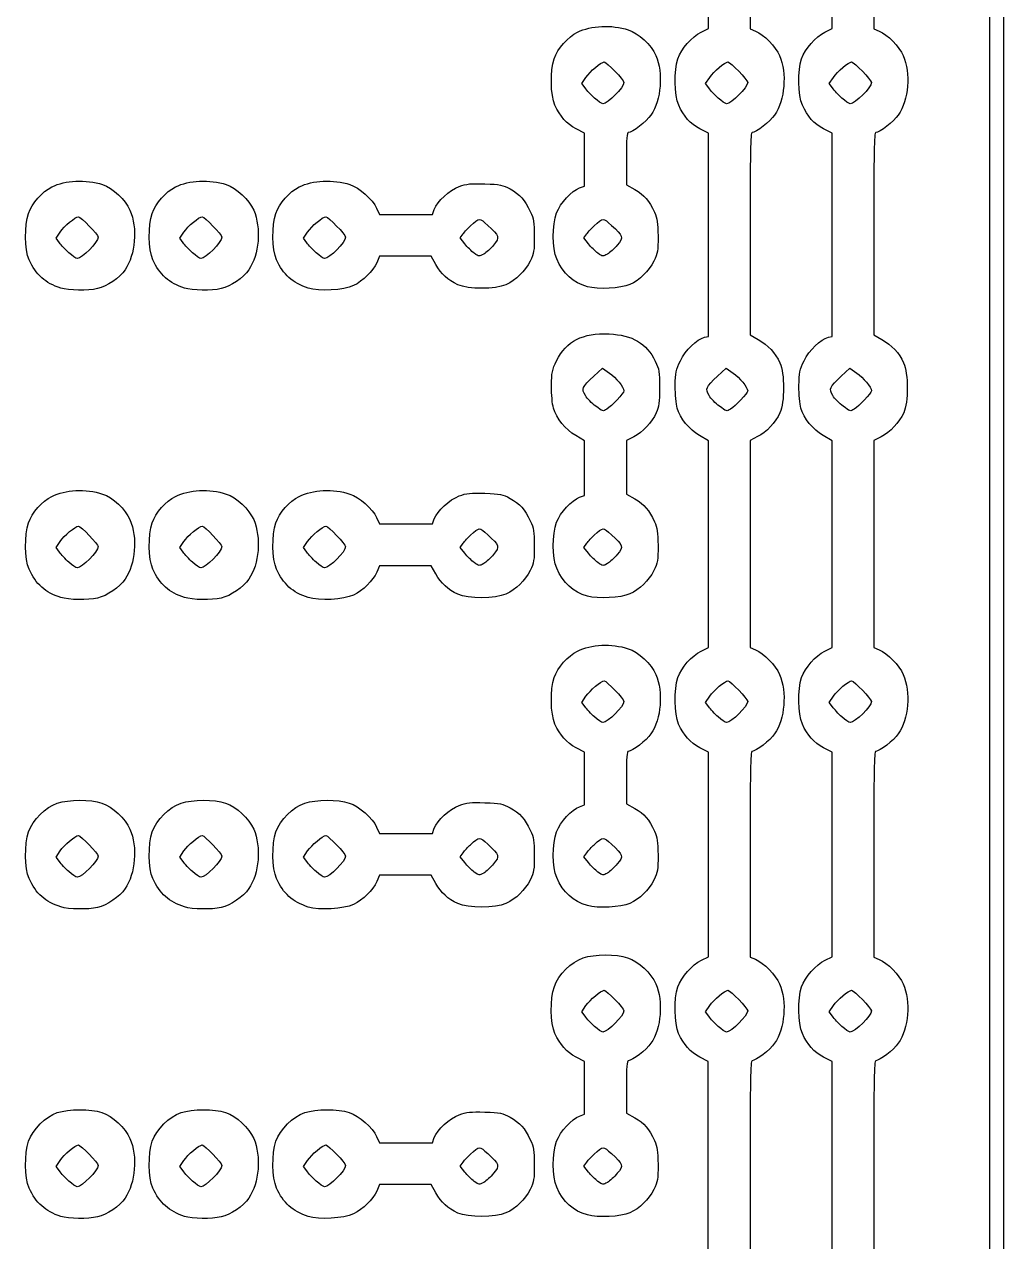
# Model space of a CAD drawing. Extents: x 0 to 100, y 0 to 150.
# Drawn here: x 79.97 to 100.08, y 99.89 to 124.87 of the extents above; entities that cross this region are included whole.
import ezdxf

# ---------------------------------------------------------------- set-up
doc = ezdxf.new("R2010")
doc.units = 0
doc.layers.add('Calque_1', color=7, linetype='CONTINUOUS')

msp = doc.modelspace()

# ---------------------------------------------------------------- linework, layer by layer
at = {"layer": 'Calque_1', "color": 7}
for p, q in [((100.075997, 150.08226), (100.075997, 75.041132)), ((99.790247, 75.041132), (99.790247, 149.79651)), ((94.012529, 124.781978), (94.012529, 126.88319)), ((94.868856, 126.889532), (94.868856, 124.778583)), ((96.552529, 124.781978), (96.552529, 126.88319)), ((97.409011, 126.889311), (97.409011, 124.778363)), ((93.86581, 124.708705), (94.012529, 124.781978)), ((94.868856, 124.778583), (94.979307, 124.732434)), ((96.40581, 124.708705), (96.552529, 124.781978)), ((97.409011, 124.778363), (97.519462, 124.732214)), ((91.416401, 123.656368), (91.499617, 123.782115)), ((93.956401, 123.656368), (94.039617, 123.782115)), ((96.496401, 123.656368), (96.579617, 123.782115)), ((91.481814, 123.564502), (91.416401, 123.656368)), ((94.021814, 123.564502), (93.956401, 123.656368)), ((96.561814, 123.564502), (96.496401, 123.656368)), ((91.675636, 123.356631), (91.675636, 123.356631)), ((94.215636, 123.356631), (94.215636, 123.356631)), ((96.755636, 123.356631), (96.755636, 123.356631)), ((91.471877, 122.634385), (91.29662, 122.725961)), ((94.012374, 122.634399), (93.837117, 122.725975)), ((96.552374, 122.634399), (96.377117, 122.725975)), ((91.471877, 122.093075), (91.471877, 122.634385)), ((94.012374, 120.550279), (94.012374, 122.634399)), ((96.552374, 120.550279), (96.552374, 122.634399)), ((91.471877, 121.551767), (91.471877, 122.093075)), ((92.329285, 122.113541), (92.329285, 121.57682)), ((91.366696, 121.513732), (91.471877, 121.551767)), ((92.329285, 121.57682), (92.501435, 121.479665)), ((87.200441, 121.096587), (87.258646, 120.96751)), ((87.258646, 120.96751), (87.803073, 120.96751)), ((87.803073, 120.96751), (88.347496, 120.96751)), ((88.347496, 120.96751), (88.385531, 121.072692)), ((80.621401, 120.481363), (80.704617, 120.607113)), ((80.686814, 120.389497), (80.621401, 120.481363)), ((83.161401, 120.481363), (83.244617, 120.607113)), ((83.226814, 120.389497), (83.161401, 120.481363)), ((85.701401, 120.481363), (85.784617, 120.607113)), ((85.766814, 120.389497), (85.701401, 120.481363)), ((88.91561, 120.485847), (88.975709, 120.569425)), ((89.010713, 120.366174), (88.91561, 120.485847)), ((91.455607, 120.485847), (91.515709, 120.569425)), ((91.550713, 120.366174), (91.455607, 120.485847)), ((94.012374, 118.466158), (94.012374, 120.550279)), ((94.868856, 120.573889), (94.868856, 118.497293)), ((96.552374, 118.466158), (96.552374, 120.550279)), ((97.409011, 120.573669), (97.409011, 118.497072)), ((80.880636, 120.181626), (80.880636, 120.181626)), ((83.420636, 120.181626), (83.420636, 120.181626)), ((85.960636, 120.181626), (85.960636, 120.181626)), ((89.205489, 120.172956), (89.205489, 120.172962)), ((91.745489, 120.172956), (91.745489, 120.172962)), ((87.261223, 120.110294), (87.202718, 119.977686)), ((87.791832, 120.110294), (87.261223, 120.110294)), ((88.322441, 120.110294), (87.791832, 120.110294)), ((88.418207, 119.940611), (88.322441, 120.110294)), ((80.717585, 119.457808), (80.717579, 119.457816)), ((83.257585, 119.457808), (83.257579, 119.457816)), ((85.797585, 119.455877), (85.797579, 119.455841)), ((91.529287, 119.485931), (91.528999, 119.485931)), ((93.936055, 118.446995), (94.012374, 118.466158)), ((94.868856, 118.497293), (95.03743, 118.402153)), ((96.476055, 118.446995), (96.552374, 118.466158)), ((97.409011, 118.497072), (97.577588, 118.401932)), ((91.662244, 117.648247), (91.840431, 117.811103)), ((91.840431, 117.811103), (91.980693, 117.714597)), ((94.202244, 117.648247), (94.380431, 117.811103)), ((94.380431, 117.811103), (94.520693, 117.714597)), ((96.742244, 117.648247), (96.920431, 117.811103)), ((96.920431, 117.811103), (97.060693, 117.714597)), ((91.700965, 117.032147), (91.700965, 117.032147)), ((94.240965, 117.032147), (94.240965, 117.032147)), ((96.780965, 117.032147), (96.780965, 117.032147)), ((91.471877, 116.323106), (91.290168, 116.430749)), ((94.012374, 116.323106), (93.830665, 116.430749)), ((96.552374, 116.323106), (96.370665, 116.430749)), ((91.471877, 115.762441), (91.471877, 116.323106)), ((92.481953, 116.408391), (92.329127, 116.330946)), ((92.329127, 116.330946), (92.329127, 115.778886)), ((94.012374, 114.202539), (94.012374, 116.323106)), ((95.021668, 116.408605), (94.868839, 116.331161)), ((94.868839, 116.331161), (94.868839, 114.204873)), ((96.552374, 114.202539), (96.552374, 116.323106)), ((97.561823, 116.408385), (97.408994, 116.330941)), ((97.408994, 116.330941), (97.408994, 114.204653)), ((91.471877, 115.201772), (91.471877, 115.762441)), ((92.329127, 115.778886), (92.329127, 115.226825)), ((91.366696, 115.163737), (91.471877, 115.201772)), ((92.329127, 115.226825), (92.501277, 115.12967)), ((87.200441, 114.746593), (87.258646, 114.617516)), ((88.347496, 114.617516), (88.385531, 114.722697)), ((87.258646, 114.617516), (87.803073, 114.617516)), ((87.803073, 114.617516), (88.347496, 114.617516)), ((80.621401, 114.131368), (80.704617, 114.257118)), ((83.161401, 114.131368), (83.244617, 114.257118)), ((85.701401, 114.131368), (85.784617, 114.257118)), ((88.91561, 114.135853), (88.975709, 114.21943)), ((91.455607, 114.135853), (91.515709, 114.21943)), ((94.012374, 112.081969), (94.012374, 114.202539)), ((94.868839, 114.204873), (94.868839, 112.078583)), ((96.552374, 112.081969), (96.552374, 114.202539)), ((97.408994, 114.204653), (97.408994, 112.078363)), ((80.686814, 114.039502), (80.621401, 114.131368)), ((83.226814, 114.039502), (83.161401, 114.131368)), ((85.766814, 114.039502), (85.701401, 114.131368)), ((89.010713, 114.016179), (88.91561, 114.135853)), ((91.550713, 114.016179), (91.455607, 114.135853)), ((80.880636, 113.831631), (80.880636, 113.831631)), ((83.420636, 113.831631), (83.420636, 113.831631)), ((85.960636, 113.831631), (85.960636, 113.831631)), ((87.261223, 113.7603), (87.202718, 113.627692)), ((87.791832, 113.7603), (87.261223, 113.7603)), ((88.322441, 113.7603), (87.791832, 113.7603)), ((88.418207, 113.590617), (88.322441, 113.7603)), ((89.205489, 113.822962), (89.205489, 113.822967)), ((91.745489, 113.822962), (91.745489, 113.822967)), ((80.717585, 113.107813), (80.717579, 113.107822)), ((83.257585, 113.107813), (83.257579, 113.107822)), ((85.797585, 113.105883), (85.797579, 113.105846)), ((91.529129, 113.135937), (91.528999, 113.135937)), ((93.865655, 112.008693), (94.012374, 112.081969)), ((94.868839, 112.078583), (94.97929, 112.032434)), ((96.405655, 112.008693), (96.552374, 112.081969)), ((97.408994, 112.078363), (97.519448, 112.032214)), ((91.416401, 110.956368), (91.499617, 111.082118)), ((91.481814, 110.864502), (91.416401, 110.956368)), ((93.956401, 110.956368), (94.039617, 111.082118)), ((94.021814, 110.864502), (93.956401, 110.956368)), ((96.496401, 110.956368), (96.579617, 111.082118)), ((96.561814, 110.864502), (96.496401, 110.956368)), ((91.675636, 110.656631), (91.675636, 110.656631)), ((94.215636, 110.656631), (94.215636, 110.656631)), ((96.755636, 110.656631), (96.755636, 110.656631)), ((91.471877, 109.934391), (91.29662, 110.025966)), ((91.471877, 109.39308), (91.471877, 109.934391)), ((94.012218, 109.934391), (93.836961, 110.025966)), ((94.012218, 107.833786), (94.012218, 109.934391)), ((96.552218, 109.934391), (96.376961, 110.025966)), ((96.552218, 107.833786), (96.552218, 109.934391)), ((91.471877, 108.851772), (91.471877, 109.39308)), ((92.329285, 109.413547), (92.329285, 108.876825)), ((91.366696, 108.813734), (91.471877, 108.851772)), ((92.329285, 108.876825), (92.501435, 108.77967)), ((87.200446, 108.396593), (87.258652, 108.267519)), ((87.258652, 108.267519), (87.803078, 108.267519)), ((87.803078, 108.267519), (88.347502, 108.267519)), ((88.347502, 108.267519), (88.385537, 108.3727)), ((80.621401, 107.781363), (80.704617, 107.907113)), ((80.686814, 107.689497), (80.621401, 107.781363)), ((83.161401, 107.781363), (83.244617, 107.907113)), ((83.226814, 107.689497), (83.161401, 107.781363)), ((85.701401, 107.781363), (85.784617, 107.907113)), ((85.766814, 107.689497), (85.701401, 107.781363)), ((88.91561, 107.785847), (88.975709, 107.869425)), ((89.010713, 107.666174), (88.91561, 107.785847)), ((91.455607, 107.785847), (91.515709, 107.869425)), ((91.550713, 107.666174), (91.455607, 107.785847)), ((94.012218, 105.73318), (94.012218, 107.833786)), ((94.868839, 107.839532), (94.868839, 105.728583)), ((96.552218, 105.73318), (96.552218, 107.833786)), ((97.408994, 107.839311), (97.408994, 105.728363)), ((80.880636, 107.481626), (80.880636, 107.481626)), ((83.420636, 107.481626), (83.420636, 107.481626)), ((85.960636, 107.481626), (85.960636, 107.481626)), ((89.205489, 107.472956), (89.205489, 107.472962)), ((91.745489, 107.472956), (91.745489, 107.472962)), ((87.261229, 107.410303), (87.202724, 107.277695)), ((87.791838, 107.410303), (87.261229, 107.410303)), ((88.322446, 107.410303), (87.791838, 107.410303)), ((88.418213, 107.240619), (88.322446, 107.410303)), ((80.71759, 106.757816), (80.717579, 106.757822)), ((83.25759, 106.757816), (83.257579, 106.757822)), ((85.79759, 106.755886), (85.797579, 106.755846)), ((91.529287, 106.785937), (91.528999, 106.785937)), ((93.870046, 105.664355), (94.012218, 105.73318)), ((94.868839, 105.728583), (94.97929, 105.682434)), ((96.410046, 105.664355), (96.552218, 105.73318)), ((97.408994, 105.728363), (97.519448, 105.682214)), ((91.416401, 104.606363), (91.499617, 104.732113)), ((93.956401, 104.606363), (94.039617, 104.732113)), ((96.496401, 104.606363), (96.579617, 104.732113)), ((91.481814, 104.514497), (91.416401, 104.606363)), ((94.021814, 104.514497), (93.956401, 104.606363)), ((96.561814, 104.514497), (96.496401, 104.606363)), ((91.675636, 104.306626), (91.675636, 104.306626)), ((94.215636, 104.306626), (94.215636, 104.306626)), ((96.755636, 104.306626), (96.755636, 104.306626)), ((91.471877, 103.584371), (91.29662, 103.675947)), ((94.012063, 103.584391), (93.836806, 103.675966)), ((96.552063, 103.584391), (96.376806, 103.675966)), ((91.471877, 103.04306), (91.471877, 103.584371)), ((94.012063, 101.483786), (94.012063, 103.584391)), ((96.552063, 101.483786), (96.552063, 103.584391)), ((91.471877, 102.501753), (91.471877, 103.04306)), ((92.329291, 103.06353), (92.329291, 102.526808)), ((91.366696, 102.463715), (91.471877, 102.501753)), ((92.329291, 102.526808), (92.501441, 102.429653)), ((87.200446, 102.046573), (87.258652, 101.917499)), ((88.347502, 101.917499), (88.385537, 102.02268)), ((87.258652, 101.917499), (87.803078, 101.917499)), ((87.803078, 101.917499), (88.347502, 101.917499)), ((80.621401, 101.431385), (80.704617, 101.557135)), ((80.686814, 101.339519), (80.621401, 101.431385)), ((83.161401, 101.431385), (83.244617, 101.557135)), ((83.226814, 101.339519), (83.161401, 101.431385)), ((85.701401, 101.431385), (85.784617, 101.557135)), ((85.766814, 101.339519), (85.701401, 101.431385)), ((88.91561, 101.43587), (88.975709, 101.519447)), ((89.010713, 101.316196), (88.91561, 101.43587)), ((91.455607, 101.43587), (91.515709, 101.519447)), ((91.550713, 101.316196), (91.455607, 101.43587)), ((94.012063, 99.38318), (94.012063, 101.483786)), ((94.868839, 101.489532), (94.868839, 99.378583)), ((96.552063, 99.38318), (96.552063, 101.483786)), ((97.408994, 101.489311), (97.408994, 99.378363)), ((80.880636, 101.131648), (80.880636, 101.131648)), ((83.420636, 101.131648), (83.420636, 101.131648)), ((85.960636, 101.131648), (85.960636, 101.131648)), ((87.261229, 101.060283), (87.202724, 100.927675)), ((87.791838, 101.060283), (87.261229, 101.060283)), ((88.322446, 101.060283), (87.791838, 101.060283)), ((88.418213, 100.8906), (88.322446, 101.060283)), ((89.205489, 101.122976), (89.205489, 101.122984)), ((91.745489, 101.122976), (91.745489, 101.122984)), ((91.529292, 100.43592), (91.528999, 100.435917)), ((80.71759, 100.407796), (80.717579, 100.407802)), ((83.25759, 100.407796), (83.257579, 100.407802)), ((85.79759, 100.405866), (85.797579, 100.405826))]:
    msp.add_line(p, q, dxfattribs=at)
for points in [[(90.847545, 124.165379), (90.918733, 124.370698), (91.130515, 124.611403), (91.325785, 124.708922)], [(91.325785, 124.708922), (91.603997, 124.847868), (92.022941, 124.86709), (92.369335, 124.756798)], [(92.369335, 124.756798), (92.577169, 124.690625), (92.8405, 124.444609), (92.932724, 124.230462)], [(93.388042, 124.165393), (93.459167, 124.370537), (93.670969, 124.611394), (93.86581, 124.708705)], [(94.979307, 124.732434), (95.152185, 124.660202), (95.393149, 124.414462), (95.473063, 124.228893)], [(95.928042, 124.165393), (95.999167, 124.370537), (96.210969, 124.611394), (96.40581, 124.708705)], [(97.519462, 124.732214), (97.692343, 124.659982), (97.933304, 124.414242), (98.013221, 124.228673)], [(90.862531, 123.211298), (90.770405, 123.417789), (90.762511, 123.92013), (90.847545, 124.165379)], [(92.932724, 124.230462), (93.089987, 123.865278), (93.045218, 123.317606), (92.832871, 123.00897)], [(93.403028, 123.211312), (93.310902, 123.417803), (93.303008, 123.920145), (93.388042, 124.165393)], [(95.473063, 124.228893), (95.62953, 123.865568), (95.584284, 123.317092), (95.372442, 123.009193)], [(95.943028, 123.211312), (95.850902, 123.417803), (95.843008, 123.920145), (95.928042, 124.165393)], [(98.013221, 124.228673), (98.169688, 123.865348), (98.124439, 123.316872), (97.912597, 123.008973)], [(91.499617, 123.782115), (91.578803, 123.901772), (91.811726, 124.097874), (91.874662, 124.097874)], [(91.874662, 124.097874), (91.922236, 124.097874), (92.280108, 123.726297), (92.280108, 123.676903)], [(94.039617, 123.782115), (94.118803, 123.901772), (94.351726, 124.097874), (94.414662, 124.097874)], [(94.414662, 124.097874), (94.462236, 124.097874), (94.820108, 123.726297), (94.820108, 123.676903)], [(96.579617, 123.782115), (96.658803, 123.901772), (96.891726, 124.097874), (96.954662, 124.097874)], [(96.954662, 124.097874), (97.002236, 124.097874), (97.360108, 123.726297), (97.360108, 123.676903)], [(92.280108, 123.676903), (92.280108, 123.575215), (91.947537, 123.240624), (91.846462, 123.240624)], [(94.820108, 123.676903), (94.820108, 123.575215), (94.487537, 123.240624), (94.386462, 123.240624)], [(97.360108, 123.676903), (97.360108, 123.575215), (97.027537, 123.240624), (96.926462, 123.240624)], [(91.675636, 123.356631), (91.60501, 123.420436), (91.517795, 123.513976), (91.481814, 123.564502)], [(94.215636, 123.356631), (94.14501, 123.420436), (94.057795, 123.513976), (94.021814, 123.564502)], [(96.755636, 123.356631), (96.68501, 123.420436), (96.597795, 123.513976), (96.561814, 123.564502)], [(91.29662, 122.725961), (91.102138, 122.827581), (90.965635, 122.980198), (90.862531, 123.211298)], [(91.846462, 123.240624), (91.823122, 123.240624), (91.746256, 123.292827), (91.675636, 123.356631)], [(93.837117, 122.725975), (93.642634, 122.827595), (93.506132, 122.980212), (93.403028, 123.211312)], [(94.386462, 123.240624), (94.363122, 123.240624), (94.286256, 123.292827), (94.215636, 123.356631)], [(96.377117, 122.725975), (96.182634, 122.827595), (96.046132, 122.980212), (95.943028, 123.211312)], [(96.926462, 123.240624), (96.903122, 123.240624), (96.826256, 123.292827), (96.755636, 123.356631)], [(92.832871, 123.00897), (92.741047, 122.875507), (92.450014, 122.65026), (92.369394, 122.65026)], [(95.372442, 123.009193), (95.280618, 122.87573), (94.989585, 122.65048), (94.908965, 122.65048)], [(97.912597, 123.008973), (97.820774, 122.87551), (97.52974, 122.65026), (97.449121, 122.65026)], [(92.369394, 122.65026), (92.338663, 122.65026), (92.329285, 122.524773), (92.329285, 122.113541)], [(94.908965, 122.65048), (94.87706, 122.65048), (94.868856, 122.225696), (94.868856, 120.573889)], [(97.449121, 122.65026), (97.417215, 122.65026), (97.409011, 122.225476), (97.409011, 120.573669)], [(80.530502, 121.533916), (80.808714, 121.672863), (81.227659, 121.692082), (81.574056, 121.581792)], [(83.070502, 121.533916), (83.348714, 121.672863), (83.767659, 121.692082), (84.114056, 121.581792)], [(85.610502, 121.533925), (85.888714, 121.672871), (86.307659, 121.69209), (86.654056, 121.581798)], [(80.052266, 120.99037), (80.123453, 121.19569), (80.335233, 121.436394), (80.530502, 121.533916)], [(81.574056, 121.581792), (81.781887, 121.51562), (82.04522, 121.269604), (82.137445, 121.055454)], [(82.592266, 120.99037), (82.663453, 121.19569), (82.875233, 121.436394), (83.070502, 121.533916)], [(84.114056, 121.581792), (84.321887, 121.51562), (84.58522, 121.269604), (84.677445, 121.055454)], [(85.132266, 120.990376), (85.203453, 121.195698), (85.415233, 121.4364), (85.610502, 121.533925)], [(86.654056, 121.581798), (86.841028, 121.522269), (87.120335, 121.274229), (87.200441, 121.096587)], [(88.385531, 121.072692), (88.444691, 121.236302), (88.694943, 121.465449), (88.897765, 121.541731)], [(88.897765, 121.541731), (89.047481, 121.59804), (89.128236, 121.606484), (89.423878, 121.596744)], [(89.423878, 121.596744), (89.738818, 121.586359), (89.789762, 121.576086), (89.942441, 121.49215)], [(89.942441, 121.49215), (90.143782, 121.381451), (90.246869, 121.266756), (90.356919, 121.03101)], [(90.897685, 121.001498), (90.97393, 121.20432), (91.203055, 121.454558), (91.366696, 121.513732)], [(92.501435, 121.479665), (92.692618, 121.371765), (92.800173, 121.247988), (92.906604, 121.013386)], [(80.065897, 120.039346), (79.975143, 120.242727), (79.967909, 120.747083), (80.052266, 120.99037)], [(80.704617, 120.607113), (80.783803, 120.726763), (81.016726, 120.922868), (81.079662, 120.922868)], [(81.079662, 120.922868), (81.127236, 120.922868), (81.485108, 120.551292), (81.485108, 120.501894)], [(82.137445, 121.055454), (82.294916, 120.689787), (82.249933, 120.142597), (82.036954, 119.833039)], [(82.605897, 120.039346), (82.515143, 120.242727), (82.507909, 120.747083), (82.592266, 120.99037)], [(83.244617, 120.607113), (83.323803, 120.726763), (83.556726, 120.922868), (83.619662, 120.922868)], [(83.619662, 120.922868), (83.667236, 120.922868), (84.025108, 120.551292), (84.025108, 120.501894)], [(84.677445, 121.055454), (84.834916, 120.689787), (84.789933, 120.142597), (84.576954, 119.833039)], [(85.145897, 120.039352), (85.055143, 120.242733), (85.047909, 120.747092), (85.132266, 120.990376)], [(85.784617, 120.607113), (85.863803, 120.726763), (86.096726, 120.922868), (86.159662, 120.922868)], [(86.159662, 120.922868), (86.207236, 120.922868), (86.565108, 120.551292), (86.565108, 120.501894)], [(90.356919, 121.03101), (90.42796, 120.878828), (90.438529, 120.813535), (90.439158, 120.52301)], [(90.898813, 120.058484), (90.804077, 120.272648), (90.803442, 120.751142), (90.897685, 121.001498)], [(92.906604, 121.013386), (92.965558, 120.883425), (92.978029, 120.798964), (92.978994, 120.52301)], [(88.975709, 120.569425), (89.00876, 120.61539), (89.076403, 120.689431), (89.126018, 120.733963)], [(89.126018, 120.733963), (89.317153, 120.905495), (89.304927, 120.905117), (89.482955, 120.745054)], [(89.482955, 120.745054), (89.725695, 120.526812), (89.733727, 120.499817), (89.603035, 120.341437)], [(91.515709, 120.569425), (91.54876, 120.61539), (91.616403, 120.689431), (91.666018, 120.733963)], [(91.666018, 120.733963), (91.857153, 120.905495), (91.844927, 120.905117), (92.022955, 120.745054)], [(92.022955, 120.745054), (92.265695, 120.526812), (92.273727, 120.499817), (92.143032, 120.341437)], [(81.485108, 120.501894), (81.485108, 120.40021), (81.152537, 120.065618), (81.051465, 120.065618)], [(84.025108, 120.501894), (84.025108, 120.40021), (83.692537, 120.065618), (83.591465, 120.065618)], [(86.565108, 120.501894), (86.565108, 120.40021), (86.232537, 120.065618), (86.131465, 120.065618)], [(90.439158, 120.52301), (90.439723, 120.221927), (90.431341, 120.172225), (90.351618, 120.009913)], [(92.978994, 120.52301), (92.980123, 120.221433), (92.971741, 120.172493), (92.891901, 120.009913)], [(80.880636, 120.181626), (80.810013, 120.245428), (80.722795, 120.33897), (80.686814, 120.389497)], [(81.051465, 120.065618), (81.028125, 120.065618), (80.951256, 120.117821), (80.880636, 120.181626)], [(83.420636, 120.181626), (83.350013, 120.245428), (83.262795, 120.33897), (83.226814, 120.389497)], [(83.591465, 120.065618), (83.568125, 120.065618), (83.491256, 120.117821), (83.420636, 120.181626)], [(85.960636, 120.181626), (85.890013, 120.245428), (85.802795, 120.33897), (85.766814, 120.389497)], [(86.131465, 120.065618), (86.108125, 120.065618), (86.031256, 120.117821), (85.960636, 120.181626)], [(89.205489, 120.172962), (89.150673, 120.213407), (89.06302, 120.300351), (89.010713, 120.366174)], [(89.399251, 120.153962), (89.308096, 120.101128), (89.302054, 120.10172), (89.205489, 120.172956)], [(89.603035, 120.341437), (89.542702, 120.268322), (89.450999, 120.18396), (89.399251, 120.153962)], [(91.745489, 120.172962), (91.690673, 120.213407), (91.60302, 120.300351), (91.550713, 120.366174)], [(91.939248, 120.153962), (91.848096, 120.101128), (91.842054, 120.10172), (91.745489, 120.172956)], [(92.143032, 120.341437), (92.082702, 120.268322), (91.990999, 120.18396), (91.939248, 120.153962)], [(80.717579, 119.457816), (80.400539, 119.556899), (80.202205, 119.733883), (80.065897, 120.039346)], [(83.257579, 119.457816), (82.940539, 119.556899), (82.742205, 119.733883), (82.605897, 120.039346)], [(85.797579, 119.455841), (85.475806, 119.561163), (85.281739, 119.734933), (85.145897, 120.039352)], [(87.202718, 119.977686), (87.126245, 119.804362), (86.921264, 119.601992), (86.72683, 119.507868)], [(88.868253, 119.526176), (88.664189, 119.620548), (88.528121, 119.745849), (88.418207, 119.940611)], [(90.351618, 120.009913), (90.249875, 119.802726), (90.066732, 119.624358), (89.856389, 119.527587)], [(91.528999, 119.485931), (91.238087, 119.568171), (91.033467, 119.754073), (90.898813, 120.058484)], [(92.891901, 120.009913), (92.789386, 119.801162), (92.604759, 119.622233), (92.397072, 119.530364)], [(82.036954, 119.833039), (81.921793, 119.665662), (81.664542, 119.489767), (81.470503, 119.445729)], [(84.576954, 119.833039), (84.461793, 119.665662), (84.204542, 119.489767), (84.010503, 119.445729)], [(81.470503, 119.445729), (81.273681, 119.401061), (80.878903, 119.4074), (80.717585, 119.457808)], [(84.010503, 119.445729), (83.813681, 119.401061), (83.418903, 119.4074), (83.257585, 119.457808)], [(86.72683, 119.507868), (86.533061, 119.414069), (86.014032, 119.385025), (85.797585, 119.455877)], [(89.856389, 119.527587), (89.645185, 119.430418), (89.077032, 119.429591), (88.868253, 119.526176)], [(92.397072, 119.530364), (92.211971, 119.448486), (91.746126, 119.424632), (91.529287, 119.485931)], [(90.897913, 117.966946), (91.097365, 118.372099), (91.427509, 118.540362), (91.97629, 118.516568)], [(91.97629, 118.516568), (92.453214, 118.495881), (92.743043, 118.32442), (92.923134, 117.956391)], [(93.43841, 117.966946), (93.545197, 118.183868), (93.776442, 118.406936), (93.936055, 118.446995)], [(95.97841, 117.966946), (96.085197, 118.183868), (96.316442, 118.406936), (96.476055, 118.446995)], [(95.03743, 118.402153), (95.236546, 118.28978), (95.389316, 118.12501), (95.481693, 117.922999)], [(97.577588, 118.401932), (97.776702, 118.28956), (97.929474, 118.12479), (98.021848, 117.922778)], [(90.792063, 117.449644), (90.794603, 117.729885), (90.80417, 117.776514), (90.897913, 117.966946)], [(92.923134, 117.956391), (93.003695, 117.791757), (93.0111, 117.745938), (93.011202, 117.411516)], [(93.332562, 117.449644), (93.335102, 117.729885), (93.34467, 117.776514), (93.43841, 117.966946)], [(95.481693, 117.922999), (95.579974, 117.708081), (95.58097, 117.111542), (95.483386, 116.899844)], [(95.872562, 117.449644), (95.875102, 117.729885), (95.88467, 117.776514), (95.97841, 117.966946)], [(98.021848, 117.922778), (98.120132, 117.707861), (98.121126, 117.111322), (98.023542, 116.899624)], [(91.980693, 117.714597), (92.114517, 117.622525), (92.280108, 117.421267), (92.280108, 117.350691)], [(94.520693, 117.714597), (94.654517, 117.622525), (94.820108, 117.421267), (94.820108, 117.350691)], [(97.060693, 117.714597), (97.194517, 117.622525), (97.360108, 117.421267), (97.360108, 117.350691)], [(90.831721, 116.995628), (90.807986, 117.077221), (90.790491, 117.277531), (90.792063, 117.449644)], [(91.487758, 117.253477), (91.403277, 117.390169), (91.419147, 117.42607), (91.662244, 117.648247)], [(93.372218, 116.995628), (93.348483, 117.077221), (93.33099, 117.277531), (93.332562, 117.449644)], [(94.027758, 117.253477), (93.943277, 117.390169), (93.959147, 117.42607), (94.202244, 117.648247)], [(95.912218, 116.995628), (95.888483, 117.077221), (95.87099, 117.277531), (95.872562, 117.449644)], [(96.567758, 117.253477), (96.483277, 117.390169), (96.499147, 117.42607), (96.742244, 117.648247)], [(91.700965, 117.032147), (91.621379, 117.092918), (91.525437, 117.192517), (91.487758, 117.253477)], [(92.280108, 117.350691), (92.280108, 117.304449), (92.027671, 117.032977), (91.927954, 116.971983)], [(93.011202, 117.411516), (93.011202, 117.105878), (93.00028, 117.022478), (92.943672, 116.89963)], [(94.240965, 117.032147), (94.161379, 117.092918), (94.065437, 117.192517), (94.027758, 117.253477)], [(94.820108, 117.350691), (94.820108, 117.304449), (94.567671, 117.032977), (94.467954, 116.971983)], [(96.780965, 117.032147), (96.701379, 117.092918), (96.605437, 117.192517), (96.567758, 117.253477)], [(97.360108, 117.350691), (97.360108, 117.304449), (97.107671, 117.032977), (97.007954, 116.971983)], [(91.290168, 116.430749), (91.078772, 116.555976), (90.893031, 116.784841), (90.831721, 116.995628)], [(91.927954, 116.971983), (91.848785, 116.923565), (91.840188, 116.925843), (91.700965, 117.032147)], [(93.830665, 116.430749), (93.619269, 116.555976), (93.43353, 116.784841), (93.372218, 116.995628)], [(94.467954, 116.971983), (94.388785, 116.923565), (94.380188, 116.925843), (94.240965, 117.032147)], [(96.370665, 116.430749), (96.159269, 116.555976), (95.97353, 116.784841), (95.912218, 116.995628)], [(97.007954, 116.971983), (96.928785, 116.923565), (96.920188, 116.925843), (96.780965, 117.032147)], [(92.943672, 116.89963), (92.851264, 116.699131), (92.665336, 116.501315), (92.481953, 116.408391)], [(95.483386, 116.899844), (95.390976, 116.699348), (95.205048, 116.501533), (95.021668, 116.408605)], [(98.023542, 116.899624), (97.931134, 116.699128), (97.745206, 116.501313), (97.561823, 116.408385)], [(80.052266, 114.640376), (80.123453, 114.845695), (80.335233, 115.0864), (80.530502, 115.183922)], [(80.530502, 115.183922), (80.808714, 115.322868), (81.227659, 115.342088), (81.574056, 115.231798)], [(81.574056, 115.231798), (81.781887, 115.165625), (82.04522, 114.919609), (82.137445, 114.705459)], [(82.592266, 114.640376), (82.663453, 114.845695), (82.875233, 115.0864), (83.070502, 115.183922)], [(83.070502, 115.183922), (83.348714, 115.322868), (83.767659, 115.342088), (84.114056, 115.231798)], [(84.114056, 115.231798), (84.321887, 115.165625), (84.58522, 114.919609), (84.677445, 114.705459)], [(85.132266, 114.640382), (85.203453, 114.845704), (85.415233, 115.086406), (85.610502, 115.18393)], [(85.610502, 115.18393), (85.888714, 115.322877), (86.307659, 115.342096), (86.654056, 115.231804)], [(86.654056, 115.231804), (86.841028, 115.172275), (87.120335, 114.924235), (87.200441, 114.746593)], [(88.385531, 114.722697), (88.444691, 114.886307), (88.694943, 115.115455), (88.897765, 115.191737)], [(88.897765, 115.191737), (89.047481, 115.248046), (89.128236, 115.25649), (89.423878, 115.24675)], [(89.423878, 115.24675), (89.738818, 115.236364), (89.789762, 115.226091), (89.942441, 115.142156)], [(89.942441, 115.142156), (90.143782, 115.031457), (90.246869, 114.916762), (90.356919, 114.681016)], [(90.897685, 114.651504), (90.97393, 114.854326), (91.203055, 115.104564), (91.366696, 115.163737)], [(92.501277, 115.12967), (92.69246, 115.021771), (92.800015, 114.897994), (92.906446, 114.663391)], [(82.137445, 114.705459), (82.294916, 114.339792), (82.249933, 113.792603), (82.036954, 113.483045)], [(84.677445, 114.705459), (84.834916, 114.339792), (84.789933, 113.792603), (84.576954, 113.483045)], [(90.356919, 114.681016), (90.42796, 114.528833), (90.438529, 114.463541), (90.439158, 114.173016)], [(80.065897, 113.689352), (79.975143, 113.892733), (79.967909, 114.397089), (80.052266, 114.640376)], [(80.704617, 114.257118), (80.783803, 114.376769), (81.016726, 114.572874), (81.079662, 114.572874)], [(81.079662, 114.572874), (81.127236, 114.572874), (81.485108, 114.201297), (81.485108, 114.1519)], [(82.605897, 113.689352), (82.515143, 113.892733), (82.507909, 114.397089), (82.592266, 114.640376)], [(83.244617, 114.257118), (83.323803, 114.376769), (83.556726, 114.572874), (83.619662, 114.572874)], [(83.619662, 114.572874), (83.667236, 114.572874), (84.025108, 114.201297), (84.025108, 114.1519)], [(85.145897, 113.689358), (85.055143, 113.892738), (85.047909, 114.397098), (85.132266, 114.640382)], [(85.784617, 114.257118), (85.863803, 114.376769), (86.096726, 114.572874), (86.159662, 114.572874)], [(86.159662, 114.572874), (86.207236, 114.572874), (86.565108, 114.201297), (86.565108, 114.1519)], [(89.126018, 114.383969), (89.317153, 114.5555), (89.304927, 114.555122), (89.482955, 114.39506)], [(90.898813, 113.708489), (90.804077, 113.922654), (90.803442, 114.401147), (90.897685, 114.651504)], [(91.666018, 114.383969), (91.857153, 114.5555), (91.844927, 114.555122), (92.022955, 114.39506)], [(92.906446, 114.663391), (92.9654, 114.533431), (92.977871, 114.44897), (92.978836, 114.173016)], [(88.975709, 114.21943), (89.00876, 114.265396), (89.076403, 114.339437), (89.126018, 114.383969)], [(89.482955, 114.39506), (89.725695, 114.176817), (89.733727, 114.149823), (89.603035, 113.991443)], [(90.439158, 114.173016), (90.439723, 113.871933), (90.431341, 113.822231), (90.351618, 113.659919)], [(91.515709, 114.21943), (91.54876, 114.265396), (91.616403, 114.339437), (91.666018, 114.383969)], [(92.022955, 114.39506), (92.265695, 114.176817), (92.273727, 114.149823), (92.143032, 113.991443)], [(92.978836, 114.173016), (92.979965, 113.871439), (92.971583, 113.822499), (92.891743, 113.659919)], [(80.880636, 113.831631), (80.810013, 113.895433), (80.722795, 113.988976), (80.686814, 114.039502)], [(81.485108, 114.1519), (81.485108, 114.050215), (81.152537, 113.715624), (81.051465, 113.715624)], [(83.420636, 113.831631), (83.350013, 113.895433), (83.262795, 113.988976), (83.226814, 114.039502)], [(84.025108, 114.1519), (84.025108, 114.050215), (83.692537, 113.715624), (83.591465, 113.715624)], [(85.960636, 113.831631), (85.890013, 113.895433), (85.802795, 113.988976), (85.766814, 114.039502)], [(86.565108, 114.1519), (86.565108, 114.050215), (86.232537, 113.715624), (86.131465, 113.715624)], [(89.205489, 113.822967), (89.150673, 113.863413), (89.06302, 113.950357), (89.010713, 114.016179)], [(89.603035, 113.991443), (89.542702, 113.918327), (89.450999, 113.833965), (89.399251, 113.803968)], [(91.745489, 113.822967), (91.690673, 113.863413), (91.60302, 113.950357), (91.550713, 114.016179)], [(92.143032, 113.991443), (92.082702, 113.918327), (91.990999, 113.833965), (91.939248, 113.803968)], [(80.717579, 113.107822), (80.400539, 113.206904), (80.202205, 113.383886), (80.065897, 113.689352)], [(81.051465, 113.715624), (81.028125, 113.715624), (80.951256, 113.767827), (80.880636, 113.831631)], [(83.257579, 113.107822), (82.940539, 113.206904), (82.742205, 113.383886), (82.605897, 113.689352)], [(83.591465, 113.715624), (83.568125, 113.715624), (83.491256, 113.767827), (83.420636, 113.831631)], [(85.797579, 113.105846), (85.475806, 113.211169), (85.281739, 113.384939), (85.145897, 113.689358)], [(86.131465, 113.715624), (86.108125, 113.715624), (86.031256, 113.767827), (85.960636, 113.831631)], [(89.399251, 113.803968), (89.308096, 113.751133), (89.302054, 113.751726), (89.205489, 113.822962)], [(91.528999, 113.135937), (91.238087, 113.218176), (91.033467, 113.404079), (90.898813, 113.708489)], [(91.939248, 113.803968), (91.848096, 113.751133), (91.842054, 113.751726), (91.745489, 113.822962)], [(82.036954, 113.483045), (81.921793, 113.315667), (81.664542, 113.139772), (81.470503, 113.095734)], [(84.576954, 113.483045), (84.461793, 113.315667), (84.204542, 113.139772), (84.010503, 113.095734)], [(87.202718, 113.627692), (87.126245, 113.454365), (86.921264, 113.251998), (86.72683, 113.157871)], [(88.868253, 113.176182), (88.664189, 113.270554), (88.528121, 113.395855), (88.418207, 113.590617)], [(90.351618, 113.659919), (90.249875, 113.452731), (90.066732, 113.274364), (89.856389, 113.177593)], [(92.891743, 113.659919), (92.789228, 113.451165), (92.604601, 113.272239), (92.396914, 113.18037)], [(89.856389, 113.177593), (89.645185, 113.080424), (89.077032, 113.079597), (88.868253, 113.176182)], [(92.396914, 113.18037), (92.211813, 113.098492), (91.745968, 113.074635), (91.529129, 113.135937)], [(81.470503, 113.095734), (81.273681, 113.051067), (80.878903, 113.057406), (80.717585, 113.107813)], [(84.010503, 113.095734), (83.813681, 113.051067), (83.418903, 113.057406), (83.257585, 113.107813)], [(86.72683, 113.157871), (86.533061, 113.064075), (86.014032, 113.035031), (85.797585, 113.105883)], [(91.325785, 112.008927), (91.603997, 112.147877), (92.022941, 112.167093), (92.369335, 112.056804)], [(90.847545, 111.465382), (90.918733, 111.670701), (91.130515, 111.911406), (91.325785, 112.008927)], [(92.369335, 112.056804), (92.577169, 111.990631), (92.8405, 111.744615), (92.932724, 111.530465)], [(93.387886, 111.465382), (93.459012, 111.670529), (93.670814, 111.911386), (93.865655, 112.008693)], [(94.97929, 112.032434), (95.15217, 111.960199), (95.393132, 111.714462), (95.473049, 111.528893)], [(95.927886, 111.465382), (95.999012, 111.670529), (96.210814, 111.911386), (96.405655, 112.008693)], [(97.519448, 112.032214), (97.692326, 111.959979), (97.93329, 111.714242), (98.013204, 111.528673)], [(90.862531, 110.511304), (90.770405, 110.717795), (90.762511, 111.220136), (90.847545, 111.465382)], [(92.932724, 111.530465), (93.089987, 111.165283), (93.045218, 110.617611), (92.832871, 110.308976)], [(93.402872, 110.511304), (93.310747, 110.717795), (93.302853, 111.220136), (93.387886, 111.465382)], [(95.473049, 111.528893), (95.629516, 111.165568), (95.584267, 110.617092), (95.372425, 110.309193)], [(95.942872, 110.511304), (95.850747, 110.717795), (95.842853, 111.220136), (95.927886, 111.465382)], [(98.013204, 111.528673), (98.169671, 111.165348), (98.124425, 110.616872), (97.91258, 110.308973)], [(91.499617, 111.082118), (91.578803, 111.201769), (91.811726, 111.397874), (91.874662, 111.397874)], [(91.874662, 111.397874), (91.922236, 111.397874), (92.280108, 111.026297), (92.280108, 110.9769)], [(94.039617, 111.082118), (94.118803, 111.201769), (94.351726, 111.397874), (94.414662, 111.397874)], [(94.414662, 111.397874), (94.462236, 111.397874), (94.820108, 111.026297), (94.820108, 110.9769)], [(96.579617, 111.082118), (96.658803, 111.201769), (96.891726, 111.397874), (96.954662, 111.397874)], [(96.954662, 111.397874), (97.002236, 111.397874), (97.360108, 111.026297), (97.360108, 110.9769)], [(92.280108, 110.9769), (92.280108, 110.875215), (91.947537, 110.540624), (91.846462, 110.540624)], [(94.820108, 110.9769), (94.820108, 110.875215), (94.487537, 110.540624), (94.386462, 110.540624)], [(97.360108, 110.9769), (97.360108, 110.875215), (97.027537, 110.540624), (96.926462, 110.540624)], [(91.675636, 110.656631), (91.60501, 110.720433), (91.517795, 110.813976), (91.481814, 110.864502)], [(94.215636, 110.656631), (94.14501, 110.720433), (94.057795, 110.813976), (94.021814, 110.864502)], [(96.755636, 110.656631), (96.68501, 110.720433), (96.597795, 110.813976), (96.561814, 110.864502)], [(91.29662, 110.025966), (91.102138, 110.127586), (90.965635, 110.280203), (90.862531, 110.511304)], [(91.846462, 110.540624), (91.823122, 110.540624), (91.746256, 110.592827), (91.675636, 110.656631)], [(93.836961, 110.025966), (93.642479, 110.127586), (93.505977, 110.280203), (93.402872, 110.511304)], [(94.386462, 110.540624), (94.363122, 110.540624), (94.286256, 110.592827), (94.215636, 110.656631)], [(96.376961, 110.025966), (96.182479, 110.127586), (96.045977, 110.280203), (95.942872, 110.511304)], [(96.926462, 110.540624), (96.903122, 110.540624), (96.826256, 110.592827), (96.755636, 110.656631)], [(92.832871, 110.308976), (92.741047, 110.175513), (92.450014, 109.950266), (92.369394, 109.950266)], [(95.372425, 110.309193), (95.280601, 110.175728), (94.989568, 109.95048), (94.908949, 109.95048)], [(97.91258, 110.308973), (97.820757, 110.175507), (97.529723, 109.95026), (97.449104, 109.95026)], [(92.369394, 109.950266), (92.338663, 109.950266), (92.329285, 109.824779), (92.329285, 109.413547)], [(94.908949, 109.95048), (94.877038, 109.95048), (94.868839, 109.519022), (94.868839, 107.839532)], [(97.449104, 109.95026), (97.417193, 109.95026), (97.408994, 109.518802), (97.408994, 107.839311)], [(80.645322, 108.88698), (80.880718, 108.965488), (81.331458, 108.967117), (81.558186, 108.890282)], [(83.185322, 108.88698), (83.420718, 108.965488), (83.871458, 108.967117), (84.098186, 108.890282)], [(85.725322, 108.886985), (85.960718, 108.965494), (86.411458, 108.967122), (86.638186, 108.890287)], [(80.055116, 108.298944), (80.138815, 108.540857), (80.406153, 108.807207), (80.645322, 108.88698)], [(81.558186, 108.890282), (81.783493, 108.813921), (82.043324, 108.574029), (82.13745, 108.355462)], [(82.595116, 108.298944), (82.678815, 108.540857), (82.946153, 108.807207), (83.185322, 108.88698)], [(84.098186, 108.890282), (84.323493, 108.813921), (84.583324, 108.574029), (84.67745, 108.355462)], [(85.135116, 108.29895), (85.218815, 108.540862), (85.486153, 108.807215), (85.725322, 108.886985)], [(86.638186, 108.890287), (86.841872, 108.821256), (87.118469, 108.578392), (87.200446, 108.396593)], [(88.385537, 108.3727), (88.444697, 108.53631), (88.694949, 108.765458), (88.89777, 108.841739)], [(88.89777, 108.841739), (89.047487, 108.898048), (89.128242, 108.906492), (89.423883, 108.896753)], [(89.423883, 108.896753), (89.738824, 108.886367), (89.789768, 108.876094), (89.942447, 108.792159)], [(89.942447, 108.792159), (90.143787, 108.68146), (90.246875, 108.566765), (90.356924, 108.331019)], [(90.897685, 108.301504), (90.97393, 108.504326), (91.203055, 108.754564), (91.366696, 108.813734)], [(92.501435, 108.77967), (92.692618, 108.671771), (92.800173, 108.547994), (92.906604, 108.313391)], [(80.065897, 107.339352), (79.973514, 107.546382), (79.967884, 108.046858), (80.055116, 108.298944)], [(80.704617, 107.907113), (80.783803, 108.026763), (81.016726, 108.222868), (81.079662, 108.222868)], [(81.079662, 108.222868), (81.127236, 108.222868), (81.485108, 107.851292), (81.485108, 107.801894)], [(82.13745, 108.355462), (82.294922, 107.989792), (82.249939, 107.442606), (82.03696, 107.133048)], [(82.605897, 107.339352), (82.513514, 107.546382), (82.507884, 108.046858), (82.595116, 108.298944)], [(83.244617, 107.907113), (83.323803, 108.026763), (83.556726, 108.222868), (83.619662, 108.222868)], [(83.619662, 108.222868), (83.667236, 108.222868), (84.025108, 107.851292), (84.025108, 107.801894)], [(84.67745, 108.355462), (84.834922, 107.989792), (84.789939, 107.442606), (84.57696, 107.133048)], [(85.145897, 107.339358), (85.053514, 107.54639), (85.047884, 108.046866), (85.135116, 108.29895)], [(85.784617, 107.907113), (85.863803, 108.026763), (86.096726, 108.222868), (86.159662, 108.222868)], [(86.159662, 108.222868), (86.207236, 108.222868), (86.565108, 107.851292), (86.565108, 107.801894)], [(89.126018, 108.033963), (89.317153, 108.205495), (89.304927, 108.205117), (89.482955, 108.045054)], [(90.356924, 108.331019), (90.427965, 108.178836), (90.438534, 108.113544), (90.439164, 107.823019)], [(90.898813, 107.358489), (90.804077, 107.572654), (90.803442, 108.051147), (90.897685, 108.301504)], [(91.666018, 108.033963), (91.857153, 108.205495), (91.844927, 108.205117), (92.022955, 108.045054)], [(92.906604, 108.313391), (92.965558, 108.183431), (92.978029, 108.09897), (92.978994, 107.823016)], [(88.975709, 107.869425), (89.00876, 107.91539), (89.076403, 107.989431), (89.126018, 108.033963)], [(89.482955, 108.045054), (89.725695, 107.826812), (89.733727, 107.799817), (89.603035, 107.641437)], [(91.515709, 107.869425), (91.54876, 107.91539), (91.616403, 107.989431), (91.666018, 108.033963)], [(92.022955, 108.045054), (92.265695, 107.826812), (92.273727, 107.799817), (92.143032, 107.641437)], [(80.880636, 107.481626), (80.810013, 107.545428), (80.722795, 107.63897), (80.686814, 107.689497)], [(81.485108, 107.801894), (81.485108, 107.70021), (81.152537, 107.365618), (81.051465, 107.365618)], [(83.420636, 107.481626), (83.350013, 107.545428), (83.262795, 107.63897), (83.226814, 107.689497)], [(84.025108, 107.801894), (84.025108, 107.70021), (83.692537, 107.365618), (83.591465, 107.365618)], [(85.960636, 107.481626), (85.890013, 107.545428), (85.802795, 107.63897), (85.766814, 107.689497)], [(86.565108, 107.801894), (86.565108, 107.70021), (86.232537, 107.365618), (86.131465, 107.365618)], [(90.439164, 107.823019), (90.439728, 107.521936), (90.431346, 107.472233), (90.351624, 107.309922)], [(92.978994, 107.823016), (92.980123, 107.521439), (92.971741, 107.472499), (92.891901, 107.309919)], [(81.051465, 107.365618), (81.028125, 107.365618), (80.951256, 107.417821), (80.880636, 107.481626)], [(83.591465, 107.365618), (83.568125, 107.365618), (83.491256, 107.417821), (83.420636, 107.481626)], [(86.131465, 107.365618), (86.108125, 107.365618), (86.031256, 107.417821), (85.960636, 107.481626)], [(89.205489, 107.472962), (89.150673, 107.513407), (89.06302, 107.600351), (89.010713, 107.666174)], [(89.399251, 107.453962), (89.308096, 107.401128), (89.302054, 107.40172), (89.205489, 107.472956)], [(89.603035, 107.641437), (89.542702, 107.568322), (89.450999, 107.48396), (89.399251, 107.453962)], [(91.745489, 107.472962), (91.690673, 107.513407), (91.60302, 107.600351), (91.550713, 107.666174)], [(91.939248, 107.453962), (91.848096, 107.401128), (91.842054, 107.40172), (91.745489, 107.472956)], [(92.143032, 107.641437), (92.082702, 107.568322), (91.990999, 107.48396), (91.939248, 107.453962)], [(80.717579, 106.757822), (80.400539, 106.856904), (80.202205, 107.033886), (80.065897, 107.339352)], [(83.257579, 106.757822), (82.940539, 106.856904), (82.742205, 107.033886), (82.605897, 107.339352)], [(85.797579, 106.755846), (85.475806, 106.861169), (85.281739, 107.034939), (85.145897, 107.339358)], [(87.202724, 107.277695), (87.12625, 107.104368), (86.921269, 106.902001), (86.726835, 106.807874)], [(88.868258, 106.826184), (88.664195, 106.920557), (88.528127, 107.045858), (88.418213, 107.240619)], [(90.351624, 107.309922), (90.24988, 107.102734), (90.066738, 106.924367), (89.856395, 106.827596)], [(91.528999, 106.785937), (91.238087, 106.868176), (91.033467, 107.054079), (90.898813, 107.358489)], [(92.891901, 107.309919), (92.789386, 107.101165), (92.604759, 106.922239), (92.397072, 106.83037)], [(82.03696, 107.133048), (81.921799, 106.96567), (81.664548, 106.789775), (81.470508, 106.745737)], [(84.57696, 107.133048), (84.461799, 106.96567), (84.204548, 106.789775), (84.010508, 106.745737)], [(81.470508, 106.745737), (81.273687, 106.70107), (80.878909, 106.707408), (80.71759, 106.757816)], [(84.010508, 106.745737), (83.813687, 106.70107), (83.418909, 106.707408), (83.25759, 106.757816)], [(86.726835, 106.807874), (86.533067, 106.714077), (86.014038, 106.685034), (85.79759, 106.755886)], [(89.856395, 106.827596), (89.645191, 106.730426), (89.077038, 106.7296), (88.868258, 106.826184)], [(92.397072, 106.83037), (92.211971, 106.748492), (91.746126, 106.724635), (91.529287, 106.785937)], [(90.850395, 105.12393), (90.934097, 105.365843), (91.201435, 105.632195), (91.440604, 105.711965)], [(91.440604, 105.711965), (91.675997, 105.790474), (92.126737, 105.792102), (92.353466, 105.715267)], [(92.353466, 105.715267), (92.578775, 105.638909), (92.838603, 105.399015), (92.93273, 105.180448)], [(94.97929, 105.682434), (95.15217, 105.610199), (95.393132, 105.364462), (95.473049, 105.178893)], [(97.519448, 105.682214), (97.692326, 105.609979), (97.93329, 105.364242), (98.013204, 105.178673)], [(93.387731, 105.115382), (93.458916, 105.32071), (93.680015, 105.572361), (93.870046, 105.664355)], [(95.927731, 105.115382), (95.998916, 105.32071), (96.220015, 105.572361), (96.410046, 105.664355)], [(92.93273, 105.180448), (93.089992, 104.815266), (93.045224, 104.267594), (92.832877, 103.958959)], [(95.473049, 105.178893), (95.629516, 104.815568), (95.584267, 104.267092), (95.372425, 103.959193)], [(98.013204, 105.178673), (98.169671, 104.815348), (98.124425, 104.266872), (97.91258, 103.958973)], [(90.862531, 104.161284), (90.768768, 104.371433), (90.762483, 104.869871), (90.850395, 105.12393)], [(91.499617, 104.732113), (91.578803, 104.851763), (91.811726, 105.047868), (91.874662, 105.047868)], [(91.874662, 105.047868), (91.922236, 105.047868), (92.280108, 104.676292), (92.280108, 104.626894)], [(93.402717, 104.161304), (93.310591, 104.367795), (93.302698, 104.870136), (93.387731, 105.115382)], [(94.039617, 104.732113), (94.118803, 104.851763), (94.351726, 105.047868), (94.414662, 105.047868)], [(94.414662, 105.047868), (94.462236, 105.047868), (94.820108, 104.676292), (94.820108, 104.626894)], [(95.942717, 104.161304), (95.850591, 104.367795), (95.842698, 104.870136), (95.927731, 105.115382)], [(96.579617, 104.732113), (96.658803, 104.851763), (96.891726, 105.047868), (96.954662, 105.047868)], [(96.954662, 105.047868), (97.002236, 105.047868), (97.360108, 104.676292), (97.360108, 104.626894)], [(91.675636, 104.306626), (91.60501, 104.370428), (91.517795, 104.46397), (91.481814, 104.514497)], [(92.280108, 104.626894), (92.280108, 104.52521), (91.947537, 104.190618), (91.846462, 104.190618)], [(94.215636, 104.306626), (94.14501, 104.370428), (94.057795, 104.46397), (94.021814, 104.514497)], [(94.820108, 104.626894), (94.820108, 104.52521), (94.487537, 104.190618), (94.386462, 104.190618)], [(96.755636, 104.306626), (96.68501, 104.370428), (96.597795, 104.46397), (96.561814, 104.514497)], [(97.360108, 104.626894), (97.360108, 104.52521), (97.027537, 104.190618), (96.926462, 104.190618)], [(91.846462, 104.190618), (91.823122, 104.190618), (91.746256, 104.242821), (91.675636, 104.306626)], [(94.386462, 104.190618), (94.363122, 104.190618), (94.286256, 104.242821), (94.215636, 104.306626)], [(96.926462, 104.190618), (96.903122, 104.190618), (96.826256, 104.242821), (96.755636, 104.306626)], [(91.29662, 103.675947), (91.102138, 103.777566), (90.965635, 103.930184), (90.862531, 104.161284)], [(92.832877, 103.958959), (92.741053, 103.825496), (92.45002, 103.600249), (92.3694, 103.600249)], [(93.836806, 103.675966), (93.642324, 103.777586), (93.505822, 103.930203), (93.402717, 104.161304)], [(95.372425, 103.959193), (95.280601, 103.825728), (94.989568, 103.60048), (94.908949, 103.60048)], [(96.376806, 103.675966), (96.182324, 103.777586), (96.045822, 103.930203), (95.942717, 104.161304)], [(97.91258, 103.958973), (97.820757, 103.825507), (97.529723, 103.60026), (97.449104, 103.60026)], [(92.3694, 103.600249), (92.338669, 103.600249), (92.329291, 103.474762), (92.329291, 103.06353)], [(94.908949, 103.60048), (94.877038, 103.60048), (94.868839, 103.169022), (94.868839, 101.489532)], [(97.449104, 103.60026), (97.417193, 103.60026), (97.408994, 103.168802), (97.408994, 101.489311)], [(80.055116, 101.948924), (80.138815, 102.190837), (80.406153, 102.457187), (80.645322, 102.53696)], [(80.645322, 102.53696), (80.880718, 102.615468), (81.331458, 102.617097), (81.558186, 102.540262)], [(81.558186, 102.540262), (81.783493, 102.463901), (82.043324, 102.224009), (82.13745, 102.005442)], [(82.595116, 101.948924), (82.678815, 102.190837), (82.946153, 102.457187), (83.185322, 102.53696)], [(83.185322, 102.53696), (83.420718, 102.615468), (83.871458, 102.617097), (84.098186, 102.540262)], [(84.098186, 102.540262), (84.323493, 102.463901), (84.583324, 102.224009), (84.67745, 102.005442)], [(85.135116, 101.94893), (85.218815, 102.190843), (85.486153, 102.457195), (85.725322, 102.536965)], [(85.725322, 102.536965), (85.960718, 102.615474), (86.411458, 102.617102), (86.638186, 102.540267)], [(86.638186, 102.540267), (86.841872, 102.471236), (87.118469, 102.228372), (87.200446, 102.046573)], [(88.385537, 102.02268), (88.444697, 102.18629), (88.694949, 102.415438), (88.89777, 102.49172)], [(88.89777, 102.49172), (89.047487, 102.548029), (89.128242, 102.556473), (89.423883, 102.546733)], [(89.423883, 102.546733), (89.738824, 102.536347), (89.789768, 102.526075), (89.942447, 102.442139)], [(89.942447, 102.442139), (90.143787, 102.33144), (90.246875, 102.216745), (90.356924, 101.980999)], [(90.897685, 101.951484), (90.97393, 102.154306), (91.203055, 102.404544), (91.366696, 102.463715)], [(92.501441, 102.429653), (92.692624, 102.321754), (92.800178, 102.197977), (92.90661, 101.963374)], [(80.065897, 100.989332), (79.973514, 101.196362), (79.967884, 101.696838), (80.055116, 101.948924)], [(82.13745, 102.005442), (82.294922, 101.639773), (82.249939, 101.092586), (82.03696, 100.783028)], [(82.605897, 100.989332), (82.513514, 101.196362), (82.507884, 101.696838), (82.595116, 101.948924)], [(84.67745, 102.005442), (84.834922, 101.639773), (84.789939, 101.092586), (84.57696, 100.783028)], [(85.145897, 100.989338), (85.053514, 101.19637), (85.047884, 101.696846), (85.135116, 101.94893)], [(90.356924, 101.980999), (90.427965, 101.828816), (90.438534, 101.763524), (90.439164, 101.472999)], [(90.898813, 101.00847), (90.804077, 101.222634), (90.803442, 101.701128), (90.897685, 101.951484)], [(92.90661, 101.963374), (92.965564, 101.833414), (92.978035, 101.748953), (92.979, 101.472999)], [(80.704617, 101.557135), (80.783803, 101.676786), (81.016726, 101.872891), (81.079662, 101.872891)], [(81.079662, 101.872891), (81.127236, 101.872891), (81.485108, 101.501314), (81.485108, 101.451917)], [(83.244617, 101.557135), (83.323803, 101.676786), (83.556726, 101.872891), (83.619662, 101.872891)], [(83.619662, 101.872891), (83.667236, 101.872891), (84.025108, 101.501314), (84.025108, 101.451917)], [(85.784617, 101.557135), (85.863803, 101.676786), (86.096726, 101.872891), (86.159662, 101.872891)], [(86.159662, 101.872891), (86.207236, 101.872891), (86.565108, 101.501314), (86.565108, 101.451917)], [(88.975709, 101.519447), (89.00876, 101.565413), (89.076403, 101.639454), (89.126018, 101.683983)], [(89.126018, 101.683983), (89.317153, 101.855517), (89.304927, 101.855139), (89.482955, 101.695074)], [(89.482955, 101.695074), (89.725695, 101.476832), (89.733727, 101.449837), (89.603035, 101.291457)], [(91.515709, 101.519447), (91.54876, 101.565413), (91.616403, 101.639454), (91.666018, 101.683983)], [(91.666018, 101.683983), (91.857153, 101.855517), (91.844927, 101.855139), (92.022955, 101.695074)], [(92.022955, 101.695074), (92.265695, 101.476832), (92.273727, 101.449837), (92.143032, 101.291457)], [(81.485108, 101.451917), (81.485108, 101.350232), (81.152537, 101.015641), (81.051465, 101.015641)], [(84.025108, 101.451917), (84.025108, 101.350232), (83.692537, 101.015641), (83.591465, 101.015641)], [(86.565108, 101.451917), (86.565108, 101.350232), (86.232537, 101.015641), (86.131465, 101.015641)], [(90.439164, 101.472999), (90.439728, 101.171916), (90.431346, 101.122214), (90.351624, 100.959902)], [(92.979, 101.472999), (92.980129, 101.171422), (92.971747, 101.122482), (92.891906, 100.959902)], [(80.880636, 101.131648), (80.810013, 101.19545), (80.722795, 101.288993), (80.686814, 101.339519)], [(83.420636, 101.131648), (83.350013, 101.19545), (83.262795, 101.288993), (83.226814, 101.339519)], [(85.960636, 101.131648), (85.890013, 101.19545), (85.802795, 101.288993), (85.766814, 101.339519)], [(89.205489, 101.122984), (89.150673, 101.163429), (89.06302, 101.250374), (89.010713, 101.316196)], [(89.603035, 101.291457), (89.542702, 101.218341), (89.450999, 101.13398), (89.399251, 101.103982)], [(91.745489, 101.122984), (91.690673, 101.163429), (91.60302, 101.250374), (91.550713, 101.316196)], [(92.143032, 101.291457), (92.082702, 101.218341), (91.990999, 101.13398), (91.939248, 101.103982)], [(80.717579, 100.407802), (80.400539, 100.506885), (80.202205, 100.683866), (80.065897, 100.989332)], [(81.051465, 101.015641), (81.028125, 101.015641), (80.951256, 101.067844), (80.880636, 101.131648)], [(83.257579, 100.407802), (82.940539, 100.506885), (82.742205, 100.683866), (82.605897, 100.989332)], [(83.591465, 101.015641), (83.568125, 101.015641), (83.491256, 101.067844), (83.420636, 101.131648)], [(85.797579, 100.405826), (85.475806, 100.511149), (85.281739, 100.684919), (85.145897, 100.989338)], [(86.131465, 101.015641), (86.108125, 101.015641), (86.031256, 101.067844), (85.960636, 101.131648)], [(87.202724, 100.927675), (87.12625, 100.754348), (86.921269, 100.551981), (86.726835, 100.457854)], [(89.399251, 101.103982), (89.308096, 101.051147), (89.302054, 101.05174), (89.205489, 101.122976)], [(90.351624, 100.959902), (90.24988, 100.752714), (90.066738, 100.574347), (89.856395, 100.477576)], [(91.528999, 100.435917), (91.238087, 100.518157), (91.033467, 100.704059), (90.898813, 101.00847)], [(91.939248, 101.103982), (91.848096, 101.051147), (91.842054, 101.05174), (91.745489, 101.122976)], [(92.891906, 100.959902), (92.789392, 100.751148), (92.604765, 100.572222), (92.397078, 100.480353)], [(82.03696, 100.783028), (81.921799, 100.61565), (81.664548, 100.439755), (81.470508, 100.395717)], [(84.57696, 100.783028), (84.461799, 100.61565), (84.204548, 100.439755), (84.010508, 100.395717)], [(88.868258, 100.476165), (88.664195, 100.570537), (88.528127, 100.695838), (88.418213, 100.8906)], [(86.726835, 100.457854), (86.533067, 100.364058), (86.014038, 100.335014), (85.79759, 100.405866)], [(89.856395, 100.477576), (89.645191, 100.380407), (89.077038, 100.37958), (88.868258, 100.476165)], [(92.397078, 100.480353), (92.211977, 100.398475), (91.746132, 100.374618), (91.529292, 100.43592)], [(81.470508, 100.395717), (81.273687, 100.35105), (80.878909, 100.357389), (80.71759, 100.407796)], [(84.010508, 100.395717), (83.813687, 100.35105), (83.418909, 100.357389), (83.25759, 100.407796)]]:
    msp.add_open_spline(points, degree=3, dxfattribs=at)

doc.saveas('drawing.dxf')
